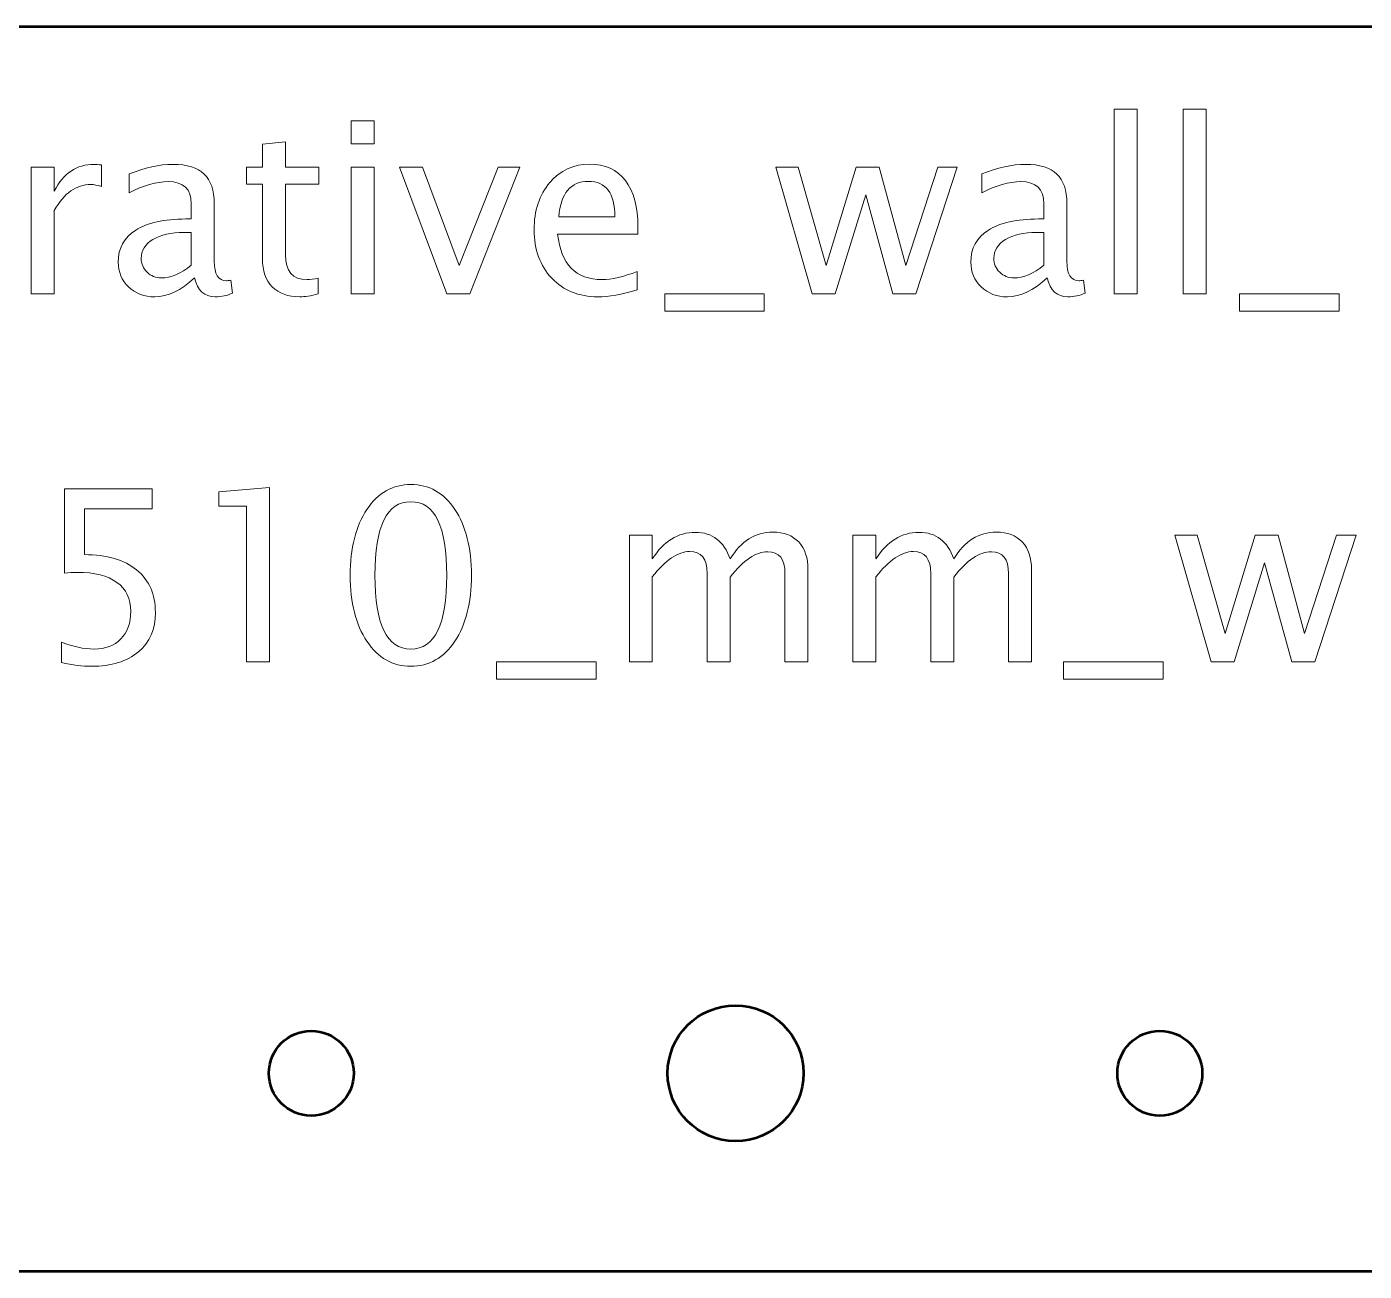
# Model space of a CAD drawing. Header units: centimetres. Extents: x -26.9 to 26.9, y -5.2 to 5.2.
# Drawn here: x -4.006 to 0.723, y 0.8 to 5.2 of the extents above; entities that cross this region are included whole.
import ezdxf

# ---------------------------------------------------------------- set-up
doc = ezdxf.new("R2010")
doc.units = ezdxf.units.CM
doc.header["$MEASUREMENT"] = 0
doc.layers.add('Layer 1', color=7, linetype='Continuous')

msp = doc.modelspace()

# ---------------------------------------------------------------- linework, layer by layer
at = {"layer": 'Layer 1', "lineweight": 53}
for centre, major_axis in [((-1.5, 1.5), (0, 0.24)), ((-3, 1.5), (0, 0.15)), ((0, 1.5), (0, 0.15))]:
    msp.add_ellipse(centre, major_axis=major_axis, ratio=1, dxfattribs=at)
msp.add_open_spline([(-26.95, 1.3), (-26.95, 1.3), (-26.95, 4.7), (-26.95, 4.7), (-26.95, 4.7), (-26.95, 4.97614), (-26.72614, 5.2), (-26.45, 5.2), (-26.45, 5.2), (-26.45, 5.2), (26.45, 5.2), (26.45, 5.2), (26.45, 5.2), (26.72614, 5.2), (26.95, 4.97614), (26.95, 4.7), (26.95, 4.7), (26.95, 4.7), (26.95, 1.3), (26.95, 1.3), (26.95, 1.3), (26.95, 1.02386), (26.72614, 0.8), (26.45, 0.8), (26.45, 0.8), (26.45, 0.8), (-26.45, 0.8), (-26.45, 0.8), (-26.45, 0.8), (-26.72614, 0.8), (-26.95, 1.02386), (-26.95, 1.3)], degree=3, knots=[0, 0, 0, 0, 0.1111111, 0.1111111, 0.1111111, 0.1111111, 0.2222222, 0.2222222, 0.2222222, 0.2222222, 0.3333333, 0.3333333, 0.3333333, 0.3333333, 0.4444444, 0.4444444, 0.4444444, 0.4444444, 0.5555556, 0.5555556, 0.5555556, 0.5555556, 0.6666667, 0.6666667, 0.6666667, 0.6666667, 0.7777778, 0.7777778, 0.7777778, 0.7777778, 1, 1, 1, 1], dxfattribs=at)
at = {"layer": 'Layer 1', "color": 5, "lineweight": 9}
for points, knots in [([(-0.16158, 4.25531), (-0.16158, 4.25531), (-0.16158, 4.90809), (-0.16158, 4.90809), (-0.16158, 4.90809), (-0.16158, 4.90809), (-0.0803, 4.90809), (-0.0803, 4.90809), (-0.0803, 4.90809), (-0.0803, 4.90809), (-0.0803, 4.25531), (-0.0803, 4.25531), (-0.0803, 4.25531), (-0.0803, 4.25531), (-0.16158, 4.25531), (-0.16158, 4.25531)], [0, 0, 0, 0, 0.2, 0.2, 0.2, 0.2, 0.4, 0.4, 0.4, 0.4, 0.6, 0.6, 0.6, 0.6, 1, 1, 1, 1]), ([(0.08311, 4.25531), (0.08311, 4.25531), (0.08311, 4.90809), (0.08311, 4.90809), (0.08311, 4.90809), (0.08311, 4.90809), (0.16439, 4.90809), (0.16439, 4.90809), (0.16439, 4.90809), (0.16439, 4.90809), (0.16439, 4.25531), (0.16439, 4.25531), (0.16439, 4.25531), (0.16439, 4.25531), (0.08311, 4.25531), (0.08311, 4.25531)], [0, 0, 0, 0, 0.2, 0.2, 0.2, 0.2, 0.4, 0.4, 0.4, 0.4, 0.6, 0.6, 0.6, 0.6, 1, 1, 1, 1]), ([(-2.85936, 4.78617), (-2.85936, 4.78617), (-2.85936, 4.86745), (-2.85936, 4.86745), (-2.85936, 4.86745), (-2.85936, 4.86745), (-2.77808, 4.86745), (-2.77808, 4.86745), (-2.77808, 4.86745), (-2.77808, 4.86745), (-2.77808, 4.78617), (-2.77808, 4.78617), (-2.77808, 4.78617), (-2.77808, 4.78617), (-2.85936, 4.78617), (-2.85936, 4.78617)], [0, 0, 0, 0, 0.2, 0.2, 0.2, 0.2, 0.4, 0.4, 0.4, 0.4, 0.6, 0.6, 0.6, 0.6, 1, 1, 1, 1]), ([(-2.97535, 4.25545), (-3.00047, 4.24854), (-3.02234, 4.24515), (-3.04082, 4.24515), (-3.04082, 4.24515), (-3.08231, 4.24515), (-3.11463, 4.257), (-3.13777, 4.28071), (-3.13777, 4.28071), (-3.16105, 4.30442), (-3.17262, 4.3373), (-3.17262, 4.37949), (-3.17262, 4.37949), (-3.17262, 4.37949), (-3.17262, 4.64308), (-3.17262, 4.64308), (-3.17262, 4.64308), (-3.17262, 4.64308), (-3.22879, 4.64308), (-3.22879, 4.64308), (-3.22879, 4.64308), (-3.22879, 4.64308), (-3.22879, 4.70405), (-3.22879, 4.70405), (-3.22879, 4.70405), (-3.22879, 4.70405), (-3.17262, 4.70405), (-3.17262, 4.70405), (-3.17262, 4.70405), (-3.17262, 4.70405), (-3.17262, 4.78518), (-3.17262, 4.78518), (-3.17262, 4.78518), (-3.17262, 4.78518), (-3.09134, 4.79295), (-3.09134, 4.79295), (-3.09134, 4.79295), (-3.09134, 4.79295), (-3.09134, 4.70405), (-3.09134, 4.70405), (-3.09134, 4.70405), (-3.09134, 4.70405), (-2.97366, 4.70405), (-2.97366, 4.70405), (-2.97366, 4.70405), (-2.97366, 4.70405), (-2.97366, 4.64308), (-2.97366, 4.64308), (-2.97366, 4.64308), (-2.97366, 4.64308), (-3.09134, 4.64308), (-3.09134, 4.64308), (-3.09134, 4.64308), (-3.09134, 4.64308), (-3.09134, 4.39416), (-3.09134, 4.39416), (-3.09134, 4.39416), (-3.09134, 4.33546), (-3.0658, 4.30611), (-3.01486, 4.30611), (-3.01486, 4.30611), (-3.00399, 4.30611), (-2.99087, 4.30794), (-2.97535, 4.31147), (-2.97535, 4.31147), (-2.97535, 4.31147), (-2.97535, 4.25545), (-2.97535, 4.25545)], [0, 0, 0, 0, 0.0555556, 0.0555556, 0.0555556, 0.0555556, 0.1111111, 0.1111111, 0.1111111, 0.1111111, 0.1666667, 0.1666667, 0.1666667, 0.1666667, 0.2222222, 0.2222222, 0.2222222, 0.2222222, 0.2777778, 0.2777778, 0.2777778, 0.2777778, 0.3333333, 0.3333333, 0.3333333, 0.3333333, 0.3888889, 0.3888889, 0.3888889, 0.3888889, 0.4444444, 0.4444444, 0.4444444, 0.4444444, 0.5, 0.5, 0.5, 0.5, 0.5555556, 0.5555556, 0.5555556, 0.5555556, 0.6111111, 0.6111111, 0.6111111, 0.6111111, 0.6666667, 0.6666667, 0.6666667, 0.6666667, 0.7222222, 0.7222222, 0.7222222, 0.7222222, 0.7777778, 0.7777778, 0.7777778, 0.7777778, 0.8333333, 0.8333333, 0.8333333, 0.8333333, 0.8888889, 0.8888889, 0.8888889, 0.8888889, 1, 1, 1, 1]), ([(-3.98994, 4.25531), (-3.98994, 4.25531), (-3.98994, 4.70405), (-3.98994, 4.70405), (-3.98994, 4.70405), (-3.98994, 4.70405), (-3.90866, 4.70405), (-3.90866, 4.70405), (-3.90866, 4.70405), (-3.90866, 4.70405), (-3.90866, 4.61924), (-3.90866, 4.61924), (-3.90866, 4.61924), (-3.87634, 4.68203), (-3.8295, 4.71336), (-3.76797, 4.71336), (-3.76797, 4.71336), (-3.75965, 4.71336), (-3.7509, 4.71265), (-3.74187, 4.71124), (-3.74187, 4.71124), (-3.74187, 4.71124), (-3.74187, 4.63518), (-3.74187, 4.63518), (-3.74187, 4.63518), (-3.75598, 4.63984), (-3.76839, 4.64224), (-3.77912, 4.64224), (-3.77912, 4.64224), (-3.83077, 4.64224), (-3.87395, 4.61176), (-3.90866, 4.55066), (-3.90866, 4.55066), (-3.90866, 4.55066), (-3.90866, 4.25531), (-3.90866, 4.25531), (-3.90866, 4.25531), (-3.90866, 4.25531), (-3.98994, 4.25531), (-3.98994, 4.25531)], [0, 0, 0, 0, 0.0909091, 0.0909091, 0.0909091, 0.0909091, 0.1818182, 0.1818182, 0.1818182, 0.1818182, 0.2727273, 0.2727273, 0.2727273, 0.2727273, 0.3636364, 0.3636364, 0.3636364, 0.3636364, 0.4545455, 0.4545455, 0.4545455, 0.4545455, 0.5454545, 0.5454545, 0.5454545, 0.5454545, 0.6363636, 0.6363636, 0.6363636, 0.6363636, 0.7272727, 0.7272727, 0.7272727, 0.7272727, 0.8181818, 0.8181818, 0.8181818, 0.8181818, 1, 1, 1, 1]), ([(-3.41223, 4.31246), (-3.46105, 4.26759), (-3.50804, 4.24515), (-3.5532, 4.24515), (-3.5532, 4.24515), (-3.59031, 4.24515), (-3.62121, 4.25672), (-3.64563, 4.28), (-3.64563, 4.28), (-3.67018, 4.30329), (-3.68246, 4.33264), (-3.68246, 4.36806), (-3.68246, 4.36806), (-3.68246, 4.41702), (-3.66185, 4.4547), (-3.62065, 4.48095), (-3.62065, 4.48095), (-3.57944, 4.50719), (-3.52032, 4.52032), (-3.44327, 4.52032), (-3.44327, 4.52032), (-3.44327, 4.52032), (-3.42422, 4.52032), (-3.42422, 4.52032), (-3.42422, 4.52032), (-3.42422, 4.52032), (-3.42422, 4.57436), (-3.42422, 4.57436), (-3.42422, 4.57436), (-3.42422, 4.62643), (-3.45132, 4.6524), (-3.50564, 4.6524), (-3.50564, 4.6524), (-3.54769, 4.6524), (-3.5937, 4.63913), (-3.64351, 4.6126), (-3.64351, 4.6126), (-3.64351, 4.6126), (-3.64351, 4.67949), (-3.64351, 4.67949), (-3.64351, 4.67949), (-3.58876, 4.70207), (-3.53711, 4.71336), (-3.48871, 4.71336), (-3.48871, 4.71336), (-3.4389, 4.71336), (-3.40207, 4.70207), (-3.3785, 4.67935), (-3.3785, 4.67935), (-3.3548, 4.65663), (-3.34294, 4.62164), (-3.34294, 4.57436), (-3.34294, 4.57436), (-3.34294, 4.57436), (-3.34294, 4.37159), (-3.34294, 4.37159), (-3.34294, 4.37159), (-3.34294, 4.32516), (-3.32869, 4.30188), (-3.30004, 4.30188), (-3.30004, 4.30188), (-3.29652, 4.30188), (-3.29129, 4.30244), (-3.28438, 4.30357), (-3.28438, 4.30357), (-3.28438, 4.30357), (-3.27859, 4.25841), (-3.27859, 4.25841), (-3.27859, 4.25841), (-3.29708, 4.24952), (-3.3174, 4.24515), (-3.3397, 4.24515), (-3.3397, 4.24515), (-3.37766, 4.24515), (-3.40179, 4.26759), (-3.41223, 4.31246)], [0, 0, 0, 0, 0.05, 0.05, 0.05, 0.05, 0.1, 0.1, 0.1, 0.1, 0.15, 0.15, 0.15, 0.15, 0.2, 0.2, 0.2, 0.2, 0.25, 0.25, 0.25, 0.25, 0.3, 0.3, 0.3, 0.3, 0.35, 0.35, 0.35, 0.35, 0.4, 0.4, 0.4, 0.4, 0.45, 0.45, 0.45, 0.45, 0.5, 0.5, 0.5, 0.5, 0.55, 0.55, 0.55, 0.55, 0.6, 0.6, 0.6, 0.6, 0.65, 0.65, 0.65, 0.65, 0.7, 0.7, 0.7, 0.7, 0.75, 0.75, 0.75, 0.75, 0.8, 0.8, 0.8, 0.8, 0.85, 0.85, 0.85, 0.85, 0.9, 0.9, 0.9, 0.9, 1, 1, 1, 1]), ([(-2.85936, 4.25531), (-2.85936, 4.25531), (-2.85936, 4.70405), (-2.85936, 4.70405), (-2.85936, 4.70405), (-2.85936, 4.70405), (-2.77808, 4.70405), (-2.77808, 4.70405), (-2.77808, 4.70405), (-2.77808, 4.70405), (-2.77808, 4.25531), (-2.77808, 4.25531), (-2.77808, 4.25531), (-2.77808, 4.25531), (-2.85936, 4.25531), (-2.85936, 4.25531)], [0, 0, 0, 0, 0.2, 0.2, 0.2, 0.2, 0.4, 0.4, 0.4, 0.4, 0.6, 0.6, 0.6, 0.6, 1, 1, 1, 1]), ([(-2.52125, 4.25531), (-2.52125, 4.25531), (-2.68833, 4.70405), (-2.68833, 4.70405), (-2.68833, 4.70405), (-2.68833, 4.70405), (-2.60705, 4.70405), (-2.60705, 4.70405), (-2.60705, 4.70405), (-2.60705, 4.70405), (-2.4768, 4.35536), (-2.4768, 4.35536), (-2.4768, 4.35536), (-2.4768, 4.35536), (-2.33894, 4.70405), (-2.33894, 4.70405), (-2.33894, 4.70405), (-2.33894, 4.70405), (-2.26245, 4.70405), (-2.26245, 4.70405), (-2.26245, 4.70405), (-2.26245, 4.70405), (-2.43983, 4.25531), (-2.43983, 4.25531), (-2.43983, 4.25531), (-2.43983, 4.25531), (-2.52125, 4.25531), (-2.52125, 4.25531)], [0, 0, 0, 0, 0.125, 0.125, 0.125, 0.125, 0.25, 0.25, 0.25, 0.25, 0.375, 0.375, 0.375, 0.375, 0.5, 0.5, 0.5, 0.5, 0.625, 0.625, 0.625, 0.625, 0.75, 0.75, 0.75, 0.75, 1, 1, 1, 1]), ([(-1.84717, 4.2697), (-1.90178, 4.25333), (-1.94848, 4.24515), (-1.98743, 4.24515), (-1.98743, 4.24515), (-2.05389, 4.24515), (-2.10794, 4.26716), (-2.14957, 4.31105), (-2.14957, 4.31105), (-2.1912, 4.35493), (-2.21208, 4.4118), (-2.21208, 4.48179), (-2.21208, 4.48179), (-2.21208, 4.54967), (-2.19374, 4.60541), (-2.15691, 4.64901), (-2.15691, 4.64901), (-2.12008, 4.69247), (-2.07294, 4.71421), (-2.01551, 4.71421), (-2.01551, 4.71421), (-1.96118, 4.71421), (-1.91913, 4.69487), (-1.8895, 4.65621), (-1.8895, 4.65621), (-1.85987, 4.61754), (-1.84505, 4.56279), (-1.84505, 4.49181), (-1.84505, 4.49181), (-1.84505, 4.49181), (-1.84547, 4.46698), (-1.84547, 4.46698), (-1.84547, 4.46698), (-1.84547, 4.46698), (-2.12911, 4.46698), (-2.12911, 4.46698), (-2.12911, 4.46698), (-2.11725, 4.35973), (-2.0649, 4.30611), (-1.97219, 4.30611), (-1.97219, 4.30611), (-1.93818, 4.30611), (-1.89655, 4.31571), (-1.84717, 4.3349), (-1.84717, 4.3349), (-1.84717, 4.3349), (-1.84717, 4.2697), (-1.84717, 4.2697)], [0, 0, 0, 0, 0.0769231, 0.0769231, 0.0769231, 0.0769231, 0.1538462, 0.1538462, 0.1538462, 0.1538462, 0.2307692, 0.2307692, 0.2307692, 0.2307692, 0.3076923, 0.3076923, 0.3076923, 0.3076923, 0.3846154, 0.3846154, 0.3846154, 0.3846154, 0.4615385, 0.4615385, 0.4615385, 0.4615385, 0.5384615, 0.5384615, 0.5384615, 0.5384615, 0.6153846, 0.6153846, 0.6153846, 0.6153846, 0.6923077, 0.6923077, 0.6923077, 0.6923077, 0.7692308, 0.7692308, 0.7692308, 0.7692308, 0.8461538, 0.8461538, 0.8461538, 0.8461538, 1, 1, 1, 1]), ([(-1.22895, 4.25531), (-1.22895, 4.25531), (-1.35764, 4.70405), (-1.35764, 4.70405), (-1.35764, 4.70405), (-1.35764, 4.70405), (-1.27834, 4.70405), (-1.27834, 4.70405), (-1.27834, 4.70405), (-1.27834, 4.70405), (-1.1797, 4.35564), (-1.1797, 4.35564), (-1.1797, 4.35564), (-1.1797, 4.35564), (-1.0733, 4.70405), (-1.0733, 4.70405), (-1.0733, 4.70405), (-1.0733, 4.70405), (-0.99202, 4.70405), (-0.99202, 4.70405), (-0.99202, 4.70405), (-0.99202, 4.70405), (-0.89846, 4.3562), (-0.89846, 4.3562), (-0.89846, 4.3562), (-0.89846, 4.3562), (-0.78529, 4.70405), (-0.78529, 4.70405), (-0.78529, 4.70405), (-0.78529, 4.70405), (-0.71586, 4.70405), (-0.71586, 4.70405), (-0.71586, 4.70405), (-0.71586, 4.70405), (-0.86234, 4.25531), (-0.86234, 4.25531), (-0.86234, 4.25531), (-0.86234, 4.25531), (-0.94362, 4.25531), (-0.94362, 4.25531), (-0.94362, 4.25531), (-0.94362, 4.25531), (-1.03986, 4.60527), (-1.03986, 4.60527), (-1.03986, 4.60527), (-1.03986, 4.60527), (-1.14767, 4.25531), (-1.14767, 4.25531), (-1.14767, 4.25531), (-1.14767, 4.25531), (-1.22895, 4.25531), (-1.22895, 4.25531)], [0, 0, 0, 0, 0.0714286, 0.0714286, 0.0714286, 0.0714286, 0.1428571, 0.1428571, 0.1428571, 0.1428571, 0.2142857, 0.2142857, 0.2142857, 0.2142857, 0.2857143, 0.2857143, 0.2857143, 0.2857143, 0.3571429, 0.3571429, 0.3571429, 0.3571429, 0.4285714, 0.4285714, 0.4285714, 0.4285714, 0.5, 0.5, 0.5, 0.5, 0.5714286, 0.5714286, 0.5714286, 0.5714286, 0.6428571, 0.6428571, 0.6428571, 0.6428571, 0.7142857, 0.7142857, 0.7142857, 0.7142857, 0.7857143, 0.7857143, 0.7857143, 0.7857143, 0.8571429, 0.8571429, 0.8571429, 0.8571429, 1, 1, 1, 1]), ([(-0.3978, 4.31246), (-0.44662, 4.26759), (-0.49361, 4.24515), (-0.53877, 4.24515), (-0.53877, 4.24515), (-0.57588, 4.24515), (-0.60678, 4.25672), (-0.6312, 4.28), (-0.6312, 4.28), (-0.65575, 4.30329), (-0.66803, 4.33264), (-0.66803, 4.36806), (-0.66803, 4.36806), (-0.66803, 4.41702), (-0.64742, 4.4547), (-0.60622, 4.48095), (-0.60622, 4.48095), (-0.56501, 4.50719), (-0.50589, 4.52032), (-0.42884, 4.52032), (-0.42884, 4.52032), (-0.42884, 4.52032), (-0.40979, 4.52032), (-0.40979, 4.52032), (-0.40979, 4.52032), (-0.40979, 4.52032), (-0.40979, 4.57436), (-0.40979, 4.57436), (-0.40979, 4.57436), (-0.40979, 4.62643), (-0.43689, 4.6524), (-0.49121, 4.6524), (-0.49121, 4.6524), (-0.53326, 4.6524), (-0.57927, 4.63913), (-0.62908, 4.6126), (-0.62908, 4.6126), (-0.62908, 4.6126), (-0.62908, 4.67949), (-0.62908, 4.67949), (-0.62908, 4.67949), (-0.57433, 4.70207), (-0.52268, 4.71336), (-0.47428, 4.71336), (-0.47428, 4.71336), (-0.42447, 4.71336), (-0.38764, 4.70207), (-0.36407, 4.67935), (-0.36407, 4.67935), (-0.34037, 4.65663), (-0.32851, 4.62164), (-0.32851, 4.57436), (-0.32851, 4.57436), (-0.32851, 4.57436), (-0.32851, 4.37159), (-0.32851, 4.37159), (-0.32851, 4.37159), (-0.32851, 4.32516), (-0.31426, 4.30188), (-0.28561, 4.30188), (-0.28561, 4.30188), (-0.28209, 4.30188), (-0.27686, 4.30244), (-0.26995, 4.30357), (-0.26995, 4.30357), (-0.26995, 4.30357), (-0.26416, 4.25841), (-0.26416, 4.25841), (-0.26416, 4.25841), (-0.28265, 4.24952), (-0.30297, 4.24515), (-0.32527, 4.24515), (-0.32527, 4.24515), (-0.36323, 4.24515), (-0.38736, 4.26759), (-0.3978, 4.31246)], [0, 0, 0, 0, 0.05, 0.05, 0.05, 0.05, 0.1, 0.1, 0.1, 0.1, 0.15, 0.15, 0.15, 0.15, 0.2, 0.2, 0.2, 0.2, 0.25, 0.25, 0.25, 0.25, 0.3, 0.3, 0.3, 0.3, 0.35, 0.35, 0.35, 0.35, 0.4, 0.4, 0.4, 0.4, 0.45, 0.45, 0.45, 0.45, 0.5, 0.5, 0.5, 0.5, 0.55, 0.55, 0.55, 0.55, 0.6, 0.6, 0.6, 0.6, 0.65, 0.65, 0.65, 0.65, 0.7, 0.7, 0.7, 0.7, 0.75, 0.75, 0.75, 0.75, 0.8, 0.8, 0.8, 0.8, 0.85, 0.85, 0.85, 0.85, 0.9, 0.9, 0.9, 0.9, 1, 1, 1, 1]), ([(-2.12487, 4.52794), (-2.12487, 4.52794), (-1.92675, 4.52794), (-1.92675, 4.52794), (-1.92675, 4.52794), (-1.92675, 4.61148), (-1.95794, 4.65324), (-2.02017, 4.65324), (-2.02017, 4.65324), (-2.08282, 4.65324), (-2.11768, 4.61148), (-2.12487, 4.52794)], [0, 0, 0, 0, 0.25, 0.25, 0.25, 0.25, 0.5, 0.5, 0.5, 0.5, 1, 1, 1, 1]), ([(-3.42422, 4.35677), (-3.42422, 4.35677), (-3.42422, 4.47206), (-3.42422, 4.47206), (-3.42422, 4.47206), (-3.42422, 4.47206), (-3.45033, 4.4729), (-3.45033, 4.4729), (-3.45033, 4.4729), (-3.49548, 4.4729), (-3.53189, 4.46458), (-3.55969, 4.44793), (-3.55969, 4.44793), (-3.58735, 4.43114), (-3.60118, 4.40898), (-3.60118, 4.38132), (-3.60118, 4.38132), (-3.60118, 4.36199), (-3.59426, 4.34562), (-3.58057, 4.33222), (-3.58057, 4.33222), (-3.56674, 4.31881), (-3.54995, 4.31204), (-3.53006, 4.31204), (-3.53006, 4.31204), (-3.49619, 4.31204), (-3.46091, 4.32699), (-3.42422, 4.35677)], [0, 0, 0, 0, 0.125, 0.125, 0.125, 0.125, 0.25, 0.25, 0.25, 0.25, 0.375, 0.375, 0.375, 0.375, 0.5, 0.5, 0.5, 0.5, 0.625, 0.625, 0.625, 0.625, 0.75, 0.75, 0.75, 0.75, 1, 1, 1, 1]), ([(-0.40979, 4.35677), (-0.40979, 4.35677), (-0.40979, 4.47206), (-0.40979, 4.47206), (-0.40979, 4.47206), (-0.40979, 4.47206), (-0.4359, 4.4729), (-0.4359, 4.4729), (-0.4359, 4.4729), (-0.48105, 4.4729), (-0.51746, 4.46458), (-0.54526, 4.44793), (-0.54526, 4.44793), (-0.57292, 4.43114), (-0.58675, 4.40898), (-0.58675, 4.38132), (-0.58675, 4.38132), (-0.58675, 4.36199), (-0.57983, 4.34562), (-0.56614, 4.33222), (-0.56614, 4.33222), (-0.55231, 4.31881), (-0.53552, 4.31204), (-0.51563, 4.31204), (-0.51563, 4.31204), (-0.48176, 4.31204), (-0.44648, 4.32699), (-0.40979, 4.35677)], [0, 0, 0, 0, 0.125, 0.125, 0.125, 0.125, 0.25, 0.25, 0.25, 0.25, 0.375, 0.375, 0.375, 0.375, 0.5, 0.5, 0.5, 0.5, 0.625, 0.625, 0.625, 0.625, 0.75, 0.75, 0.75, 0.75, 1, 1, 1, 1]), ([(-1.7505, 4.19435), (-1.7505, 4.19435), (-1.7505, 4.25531), (-1.7505, 4.25531), (-1.7505, 4.25531), (-1.7505, 4.25531), (-1.39829, 4.25531), (-1.39829, 4.25531), (-1.39829, 4.25531), (-1.39829, 4.25531), (-1.39829, 4.19435), (-1.39829, 4.19435), (-1.39829, 4.19435), (-1.39829, 4.19435), (-1.7505, 4.19435), (-1.7505, 4.19435)], [0, 0, 0, 0, 0.2, 0.2, 0.2, 0.2, 0.4, 0.4, 0.4, 0.4, 0.6, 0.6, 0.6, 0.6, 1, 1, 1, 1]), ([(0.28208, 4.19435), (0.28208, 4.19435), (0.28208, 4.25531), (0.28208, 4.25531), (0.28208, 4.25531), (0.28208, 4.25531), (0.63429, 4.25531), (0.63429, 4.25531), (0.63429, 4.25531), (0.63429, 4.25531), (0.63429, 4.19435), (0.63429, 4.19435), (0.63429, 4.19435), (0.63429, 4.19435), (0.28208, 4.19435), (0.28208, 4.19435)], [0, 0, 0, 0, 0.2, 0.2, 0.2, 0.2, 0.4, 0.4, 0.4, 0.4, 0.6, 0.6, 0.6, 0.6, 1, 1, 1, 1]), ([(-3.88292, 2.95173), (-3.88292, 2.95173), (-3.88292, 3.02454), (-3.88292, 3.02454), (-3.88292, 3.02454), (-3.84242, 3.00817), (-3.80403, 2.99999), (-3.76735, 2.99999), (-3.76735, 2.99999), (-3.72727, 2.99999), (-3.69566, 3.01184), (-3.67266, 3.03555), (-3.67266, 3.03555), (-3.64966, 3.05926), (-3.63823, 3.09185), (-3.63823, 3.13334), (-3.63823, 3.13334), (-3.63823, 3.17793), (-3.65446, 3.21208), (-3.68691, 3.23565), (-3.68691, 3.23565), (-3.71937, 3.25921), (-3.76636, 3.27092), (-3.82774, 3.27092), (-3.82774, 3.27092), (-3.84199, 3.27092), (-3.85709, 3.26994), (-3.87276, 3.26796), (-3.87276, 3.26796), (-3.87276, 3.26796), (-3.87276, 3.56641), (-3.87276, 3.56641), (-3.87276, 3.56641), (-3.87276, 3.56641), (-3.56287, 3.56641), (-3.56287, 3.56641), (-3.56287, 3.56641), (-3.56287, 3.56641), (-3.56287, 3.49529), (-3.56287, 3.49529), (-3.56287, 3.49529), (-3.56287, 3.49529), (-3.80164, 3.49529), (-3.80164, 3.49529), (-3.80164, 3.49529), (-3.80164, 3.49529), (-3.80164, 3.33358), (-3.80164, 3.33358), (-3.80164, 3.33358), (-3.7229, 3.33358), (-3.66151, 3.31552), (-3.61734, 3.27939), (-3.61734, 3.27939), (-3.57318, 3.24341), (-3.55102, 3.19345), (-3.55102, 3.12953), (-3.55102, 3.12953), (-3.55102, 3.06998), (-3.57106, 3.02341), (-3.61114, 2.98969), (-3.61114, 2.98969), (-3.65121, 2.95596), (-3.70653, 2.93903), (-3.77708, 2.93903), (-3.77708, 2.93903), (-3.80855, 2.93903), (-3.84383, 2.94326), (-3.88292, 2.95173)], [0, 0, 0, 0, 0.0555556, 0.0555556, 0.0555556, 0.0555556, 0.1111111, 0.1111111, 0.1111111, 0.1111111, 0.1666667, 0.1666667, 0.1666667, 0.1666667, 0.2222222, 0.2222222, 0.2222222, 0.2222222, 0.2777778, 0.2777778, 0.2777778, 0.2777778, 0.3333333, 0.3333333, 0.3333333, 0.3333333, 0.3888889, 0.3888889, 0.3888889, 0.3888889, 0.4444444, 0.4444444, 0.4444444, 0.4444444, 0.5, 0.5, 0.5, 0.5, 0.5555556, 0.5555556, 0.5555556, 0.5555556, 0.6111111, 0.6111111, 0.6111111, 0.6111111, 0.6666667, 0.6666667, 0.6666667, 0.6666667, 0.7222222, 0.7222222, 0.7222222, 0.7222222, 0.7777778, 0.7777778, 0.7777778, 0.7777778, 0.8333333, 0.8333333, 0.8333333, 0.8333333, 0.8888889, 0.8888889, 0.8888889, 0.8888889, 1, 1, 1, 1]), ([(-3.229, 2.95427), (-3.229, 2.95427), (-3.229, 3.50545), (-3.229, 3.50545), (-3.229, 3.50545), (-3.229, 3.50545), (-3.32637, 3.50545), (-3.32637, 3.50545), (-3.32637, 3.50545), (-3.32637, 3.50545), (-3.32637, 3.55625), (-3.32637, 3.55625), (-3.32637, 3.55625), (-3.32637, 3.55625), (-3.14772, 3.57149), (-3.14772, 3.57149), (-3.14772, 3.57149), (-3.14772, 3.57149), (-3.14772, 2.95427), (-3.14772, 2.95427), (-3.14772, 2.95427), (-3.14772, 2.95427), (-3.229, 2.95427), (-3.229, 2.95427)], [0, 0, 0, 0, 0.1428571, 0.1428571, 0.1428571, 0.1428571, 0.2857143, 0.2857143, 0.2857143, 0.2857143, 0.4285714, 0.4285714, 0.4285714, 0.4285714, 0.5714286, 0.5714286, 0.5714286, 0.5714286, 0.7142857, 0.7142857, 0.7142857, 0.7142857, 1, 1, 1, 1]), ([(-2.6479, 2.93903), (-2.71211, 2.93903), (-2.7639, 2.96852), (-2.80313, 3.02737), (-2.80313, 3.02737), (-2.8425, 3.08621), (-2.86211, 3.16382), (-2.86211, 3.26034), (-2.86211, 3.26034), (-2.86211, 3.35686), (-2.8425, 3.43447), (-2.80313, 3.49332), (-2.80313, 3.49332), (-2.7639, 3.55216), (-2.71211, 3.58165), (-2.6479, 3.58165), (-2.6479, 3.58165), (-2.58341, 3.58165), (-2.53163, 3.5523), (-2.4924, 3.4936), (-2.4924, 3.4936), (-2.45331, 3.4349), (-2.43369, 3.35714), (-2.43369, 3.26034), (-2.43369, 3.26034), (-2.43369, 3.16382), (-2.45331, 3.08621), (-2.4924, 3.02737), (-2.4924, 3.02737), (-2.53163, 2.96852), (-2.58341, 2.93903), (-2.6479, 2.93903)], [0, 0, 0, 0, 0.1111111, 0.1111111, 0.1111111, 0.1111111, 0.2222222, 0.2222222, 0.2222222, 0.2222222, 0.3333333, 0.3333333, 0.3333333, 0.3333333, 0.4444444, 0.4444444, 0.4444444, 0.4444444, 0.5555556, 0.5555556, 0.5555556, 0.5555556, 0.6666667, 0.6666667, 0.6666667, 0.6666667, 0.7777778, 0.7777778, 0.7777778, 0.7777778, 1, 1, 1, 1]), ([(-2.64804, 2.99999), (-2.56324, 2.99999), (-2.5209, 3.08677), (-2.5209, 3.26034), (-2.5209, 3.26034), (-2.5209, 3.43391), (-2.56324, 3.52069), (-2.64804, 3.52069), (-2.64804, 3.52069), (-2.73257, 3.52069), (-2.7749, 3.43391), (-2.7749, 3.26034), (-2.7749, 3.26034), (-2.7749, 3.08677), (-2.73257, 2.99999), (-2.64804, 2.99999)], [0, 0, 0, 0, 0.2, 0.2, 0.2, 0.2, 0.4, 0.4, 0.4, 0.4, 0.6, 0.6, 0.6, 0.6, 1, 1, 1, 1]), ([(-1.87545, 2.95427), (-1.87545, 2.95427), (-1.87545, 3.40301), (-1.87545, 3.40301), (-1.87545, 3.40301), (-1.87545, 3.40301), (-1.79417, 3.40301), (-1.79417, 3.40301), (-1.79417, 3.40301), (-1.79417, 3.40301), (-1.79417, 3.3182), (-1.79417, 3.3182), (-1.79417, 3.3182), (-1.75452, 3.38099), (-1.70372, 3.41232), (-1.64149, 3.41232), (-1.64149, 3.41232), (-1.58151, 3.41232), (-1.54073, 3.38099), (-1.519, 3.3182), (-1.519, 3.3182), (-1.48048, 3.38156), (-1.43024, 3.41317), (-1.36858, 3.41317), (-1.36858, 3.41317), (-1.32921, 3.41317), (-1.29859, 3.40159), (-1.27671, 3.37831), (-1.27671, 3.37831), (-1.25484, 3.35503), (-1.24383, 3.32243), (-1.24383, 3.28052), (-1.24383, 3.28052), (-1.24383, 3.28052), (-1.24383, 2.95427), (-1.24383, 2.95427), (-1.24383, 2.95427), (-1.24383, 2.95427), (-1.32511, 2.95427), (-1.32511, 2.95427), (-1.32511, 2.95427), (-1.32511, 2.95427), (-1.32511, 3.26711), (-1.32511, 3.26711), (-1.32511, 3.26711), (-1.32511, 3.3182), (-1.34543, 3.34374), (-1.38607, 3.34374), (-1.38607, 3.34374), (-1.42827, 3.34374), (-1.47258, 3.31396), (-1.519, 3.25427), (-1.519, 3.25427), (-1.519, 3.25427), (-1.519, 2.95427), (-1.519, 2.95427), (-1.519, 2.95427), (-1.519, 2.95427), (-1.60028, 2.95427), (-1.60028, 2.95427), (-1.60028, 2.95427), (-1.60028, 2.95427), (-1.60028, 3.2674), (-1.60028, 3.2674), (-1.60028, 3.2674), (-1.60028, 3.3189), (-1.62088, 3.34458), (-1.66223, 3.34458), (-1.66223, 3.34458), (-1.70329, 3.34458), (-1.74732, 3.31467), (-1.79417, 3.2547), (-1.79417, 3.2547), (-1.79417, 3.2547), (-1.79417, 2.95427), (-1.79417, 2.95427), (-1.79417, 2.95427), (-1.79417, 2.95427), (-1.87545, 2.95427), (-1.87545, 2.95427)], [0, 0, 0, 0, 0.047619, 0.047619, 0.047619, 0.047619, 0.0952381, 0.0952381, 0.0952381, 0.0952381, 0.1428571, 0.1428571, 0.1428571, 0.1428571, 0.1904762, 0.1904762, 0.1904762, 0.1904762, 0.2380952, 0.2380952, 0.2380952, 0.2380952, 0.2857143, 0.2857143, 0.2857143, 0.2857143, 0.3333333, 0.3333333, 0.3333333, 0.3333333, 0.3809524, 0.3809524, 0.3809524, 0.3809524, 0.4285714, 0.4285714, 0.4285714, 0.4285714, 0.4761905, 0.4761905, 0.4761905, 0.4761905, 0.5238095, 0.5238095, 0.5238095, 0.5238095, 0.5714286, 0.5714286, 0.5714286, 0.5714286, 0.6190476, 0.6190476, 0.6190476, 0.6190476, 0.6666667, 0.6666667, 0.6666667, 0.6666667, 0.7142857, 0.7142857, 0.7142857, 0.7142857, 0.7619048, 0.7619048, 0.7619048, 0.7619048, 0.8095238, 0.8095238, 0.8095238, 0.8095238, 0.8571429, 0.8571429, 0.8571429, 0.8571429, 0.9047619, 0.9047619, 0.9047619, 0.9047619, 1, 1, 1, 1]), ([(-1.08494, 2.95427), (-1.08494, 2.95427), (-1.08494, 3.40301), (-1.08494, 3.40301), (-1.08494, 3.40301), (-1.08494, 3.40301), (-1.00366, 3.40301), (-1.00366, 3.40301), (-1.00366, 3.40301), (-1.00366, 3.40301), (-1.00366, 3.3182), (-1.00366, 3.3182), (-1.00366, 3.3182), (-0.96401, 3.38099), (-0.91321, 3.41232), (-0.85098, 3.41232), (-0.85098, 3.41232), (-0.791, 3.41232), (-0.75022, 3.38099), (-0.72849, 3.3182), (-0.72849, 3.3182), (-0.68997, 3.38156), (-0.63973, 3.41317), (-0.57807, 3.41317), (-0.57807, 3.41317), (-0.5387, 3.41317), (-0.50808, 3.40159), (-0.4862, 3.37831), (-0.4862, 3.37831), (-0.46433, 3.35503), (-0.45332, 3.32243), (-0.45332, 3.28052), (-0.45332, 3.28052), (-0.45332, 3.28052), (-0.45332, 2.95427), (-0.45332, 2.95427), (-0.45332, 2.95427), (-0.45332, 2.95427), (-0.5346, 2.95427), (-0.5346, 2.95427), (-0.5346, 2.95427), (-0.5346, 2.95427), (-0.5346, 3.26711), (-0.5346, 3.26711), (-0.5346, 3.26711), (-0.5346, 3.3182), (-0.55492, 3.34374), (-0.59556, 3.34374), (-0.59556, 3.34374), (-0.63776, 3.34374), (-0.68207, 3.31396), (-0.72849, 3.25427), (-0.72849, 3.25427), (-0.72849, 3.25427), (-0.72849, 2.95427), (-0.72849, 2.95427), (-0.72849, 2.95427), (-0.72849, 2.95427), (-0.80977, 2.95427), (-0.80977, 2.95427), (-0.80977, 2.95427), (-0.80977, 2.95427), (-0.80977, 3.2674), (-0.80977, 3.2674), (-0.80977, 3.2674), (-0.80977, 3.3189), (-0.83037, 3.34458), (-0.87172, 3.34458), (-0.87172, 3.34458), (-0.91278, 3.34458), (-0.95681, 3.31467), (-1.00366, 3.2547), (-1.00366, 3.2547), (-1.00366, 3.2547), (-1.00366, 2.95427), (-1.00366, 2.95427), (-1.00366, 2.95427), (-1.00366, 2.95427), (-1.08494, 2.95427), (-1.08494, 2.95427)], [0, 0, 0, 0, 0.047619, 0.047619, 0.047619, 0.047619, 0.0952381, 0.0952381, 0.0952381, 0.0952381, 0.1428571, 0.1428571, 0.1428571, 0.1428571, 0.1904762, 0.1904762, 0.1904762, 0.1904762, 0.2380952, 0.2380952, 0.2380952, 0.2380952, 0.2857143, 0.2857143, 0.2857143, 0.2857143, 0.3333333, 0.3333333, 0.3333333, 0.3333333, 0.3809524, 0.3809524, 0.3809524, 0.3809524, 0.4285714, 0.4285714, 0.4285714, 0.4285714, 0.4761905, 0.4761905, 0.4761905, 0.4761905, 0.5238095, 0.5238095, 0.5238095, 0.5238095, 0.5714286, 0.5714286, 0.5714286, 0.5714286, 0.6190476, 0.6190476, 0.6190476, 0.6190476, 0.6666667, 0.6666667, 0.6666667, 0.6666667, 0.7142857, 0.7142857, 0.7142857, 0.7142857, 0.7619048, 0.7619048, 0.7619048, 0.7619048, 0.8095238, 0.8095238, 0.8095238, 0.8095238, 0.8571429, 0.8571429, 0.8571429, 0.8571429, 0.9047619, 0.9047619, 0.9047619, 0.9047619, 1, 1, 1, 1]), ([(0.1814, 2.95427), (0.1814, 2.95427), (0.05271, 3.40301), (0.05271, 3.40301), (0.05271, 3.40301), (0.05271, 3.40301), (0.13201, 3.40301), (0.13201, 3.40301), (0.13201, 3.40301), (0.13201, 3.40301), (0.23065, 3.0546), (0.23065, 3.0546), (0.23065, 3.0546), (0.23065, 3.0546), (0.33705, 3.40301), (0.33705, 3.40301), (0.33705, 3.40301), (0.33705, 3.40301), (0.41833, 3.40301), (0.41833, 3.40301), (0.41833, 3.40301), (0.41833, 3.40301), (0.51189, 3.05516), (0.51189, 3.05516), (0.51189, 3.05516), (0.51189, 3.05516), (0.62506, 3.40301), (0.62506, 3.40301), (0.62506, 3.40301), (0.62506, 3.40301), (0.69449, 3.40301), (0.69449, 3.40301), (0.69449, 3.40301), (0.69449, 3.40301), (0.54801, 2.95427), (0.54801, 2.95427), (0.54801, 2.95427), (0.54801, 2.95427), (0.46673, 2.95427), (0.46673, 2.95427), (0.46673, 2.95427), (0.46673, 2.95427), (0.37049, 3.30423), (0.37049, 3.30423), (0.37049, 3.30423), (0.37049, 3.30423), (0.26268, 2.95427), (0.26268, 2.95427), (0.26268, 2.95427), (0.26268, 2.95427), (0.1814, 2.95427), (0.1814, 2.95427)], [0, 0, 0, 0, 0.0714286, 0.0714286, 0.0714286, 0.0714286, 0.1428571, 0.1428571, 0.1428571, 0.1428571, 0.2142857, 0.2142857, 0.2142857, 0.2142857, 0.2857143, 0.2857143, 0.2857143, 0.2857143, 0.3571429, 0.3571429, 0.3571429, 0.3571429, 0.4285714, 0.4285714, 0.4285714, 0.4285714, 0.5, 0.5, 0.5, 0.5, 0.5714286, 0.5714286, 0.5714286, 0.5714286, 0.6428571, 0.6428571, 0.6428571, 0.6428571, 0.7142857, 0.7142857, 0.7142857, 0.7142857, 0.7857143, 0.7857143, 0.7857143, 0.7857143, 0.8571429, 0.8571429, 0.8571429, 0.8571429, 1, 1, 1, 1]), ([(-2.34451, 2.89331), (-2.34451, 2.89331), (-2.34451, 2.95427), (-2.34451, 2.95427), (-2.34451, 2.95427), (-2.34451, 2.95427), (-1.9923, 2.95427), (-1.9923, 2.95427), (-1.9923, 2.95427), (-1.9923, 2.95427), (-1.9923, 2.89331), (-1.9923, 2.89331), (-1.9923, 2.89331), (-1.9923, 2.89331), (-2.34451, 2.89331), (-2.34451, 2.89331)], [0, 0, 0, 0, 0.2, 0.2, 0.2, 0.2, 0.4, 0.4, 0.4, 0.4, 0.6, 0.6, 0.6, 0.6, 1, 1, 1, 1]), ([(-0.34015, 2.89331), (-0.34015, 2.89331), (-0.34015, 2.95427), (-0.34015, 2.95427), (-0.34015, 2.95427), (-0.34015, 2.95427), (0.01206, 2.95427), (0.01206, 2.95427), (0.01206, 2.95427), (0.01206, 2.95427), (0.01206, 2.89331), (0.01206, 2.89331), (0.01206, 2.89331), (0.01206, 2.89331), (-0.34015, 2.89331), (-0.34015, 2.89331)], [0, 0, 0, 0, 0.2, 0.2, 0.2, 0.2, 0.4, 0.4, 0.4, 0.4, 0.6, 0.6, 0.6, 0.6, 1, 1, 1, 1])]:
    msp.add_open_spline(points, degree=3, knots=knots, dxfattribs=at)

doc.saveas('drawing.dxf')
